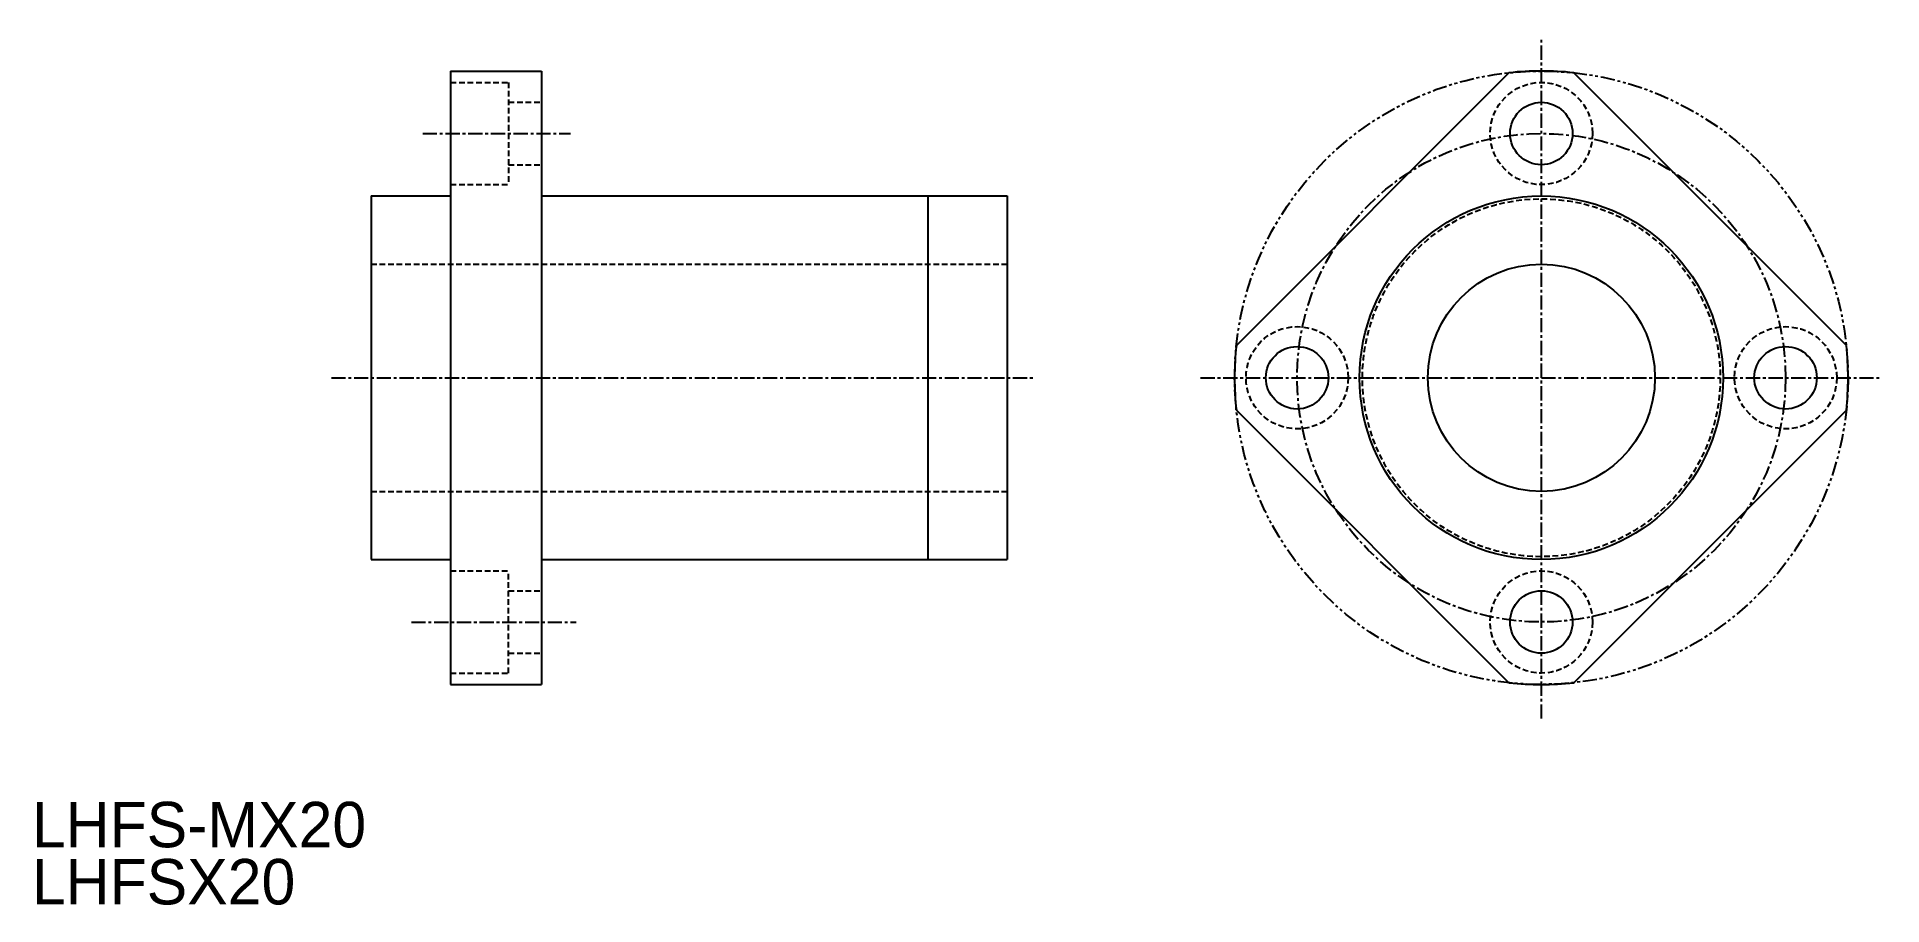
# Model space of a CAD drawing. Extents: x 246 to 408, y 132 to 209.
import ezdxf

# ---------------------------------------------------------------- set-up
doc = ezdxf.new("R2010")
doc.units = 0
for name, pattern in [('CENTER', [2, 1.25, -0.25, 0.25, -0.25]), ('DASHED', [0.75, 0.5, -0.25]), ('PHANTOM', [2.5, 1.25, -0.25, 0.25, -0.25, 0.25, -0.25])]:
    doc.linetypes.add(name, pattern=pattern)
doc.layers.get('0').update_dxf_attribs({"linetype": 'CONTINUOUS'})
doc.layers.add('CENTER', color=1, linetype='CENTER')

msp = doc.modelspace()

# ---------------------------------------------------------------- linework, layer by layer
at = {"color": 7, "linetype": 'CONTINUOUS'}
for p, q in [((282.38, 205.88), (282.38, 151.88)), ((282.38, 205.88), (290.38, 205.88)), ((290.38, 205.88), (290.38, 151.88)), ((375.55, 205.73), (351.55, 181.73)), ((405.25, 181.73), (381.25, 205.73)), ((275.38, 194.88), (275.38, 162.88)), ((275.38, 194.88), (282.38, 194.88)), ((290.38, 194.88), (331.38, 194.88)), ((324.38, 194.88), (324.38, 162.88)), ((331.38, 194.88), (331.38, 162.88)), ((375.55, 152.03), (351.55, 176.03)), ((405.25, 176.03), (381.25, 152.03)), ((275.38, 162.88), (282.38, 162.88)), ((290.38, 162.88), (331.38, 162.88)), ((282.38, 151.88), (290.38, 151.88))]:
    msp.add_line(p, q, dxfattribs=at)
at = {"color": 3, "linetype": 'DASHED'}
for p, q in [((282.38, 204.88), (287.48, 204.88)), ((287.48, 204.88), (287.48, 195.88)), ((287.48, 203.13), (290.38, 203.13)), ((287.48, 197.63), (290.38, 197.63)), ((282.38, 195.88), (287.48, 195.88)), ((275.38, 188.88), (331.38, 188.88)), ((275.38, 168.88), (331.38, 168.88)), ((282.38, 161.88), (287.48, 161.88)), ((287.48, 152.88), (287.48, 161.88)), ((287.48, 160.13), (290.38, 160.13)), ((287.48, 154.63), (290.38, 154.63)), ((282.38, 152.88), (287.48, 152.88))]:
    msp.add_line(p, q, dxfattribs=at)
at = {"color": 3, "linetype": 'PHANTOM'}
msp.add_circle((378.4, 178.88), 27, dxfattribs=at)
at = {"color": 3, "linetype": 'DASHED'}
for centre, radius in [((378.4, 200.38), 4.5), ((378.4, 178.88), 15.75), ((356.9, 178.88), 4.5), ((399.9, 178.88), 4.5), ((378.4, 157.38), 4.5)]:
    msp.add_circle(centre, radius, dxfattribs=at)
at = {"color": 7, "linetype": 'CONTINUOUS'}
for centre, radius in [((378.4, 200.38), 2.75), ((378.4, 178.88), 16), ((378.4, 178.88), 10), ((356.9, 178.88), 2.75), ((399.9, 178.88), 2.75), ((378.4, 157.38), 2.75)]:
    msp.add_circle(centre, radius, dxfattribs=at)
for start, end in [(83.9424, 96.0576), (173.9424, 186.0576), (353.9424, 6.0576), (263.9424, 276.0576)]:
    msp.add_arc((378.4, 178.88), 27, start, end, dxfattribs=at)
at = {"layer": 'CENTER', "color": 1, "linetype": 'CENTER'}
for p, q in [((378.4, 148.88), (378.4, 208.88)), ((279.93, 200.38), (292.93, 200.38)), ((271.88, 178.88), (333.88, 178.88)), ((348.4, 178.88), (408.4, 178.88)), ((278.93, 157.38), (293.43, 157.38))]:
    msp.add_line(p, q, dxfattribs=at)
msp.add_circle((378.4, 178.88), 21.5, dxfattribs=at)

# ---------------------------------------------------------------- texts
at = {"color": 7, "linetype": 'CONTINUOUS'}
for s, p in [('LHFS-MX20', (245.52, 137.55)), ('LHFSX20', (245.52, 132.52))]:
    msp.add_text(s, height=4, dxfattribs=at).set_placement(p)

doc.saveas('drawing.dxf')
